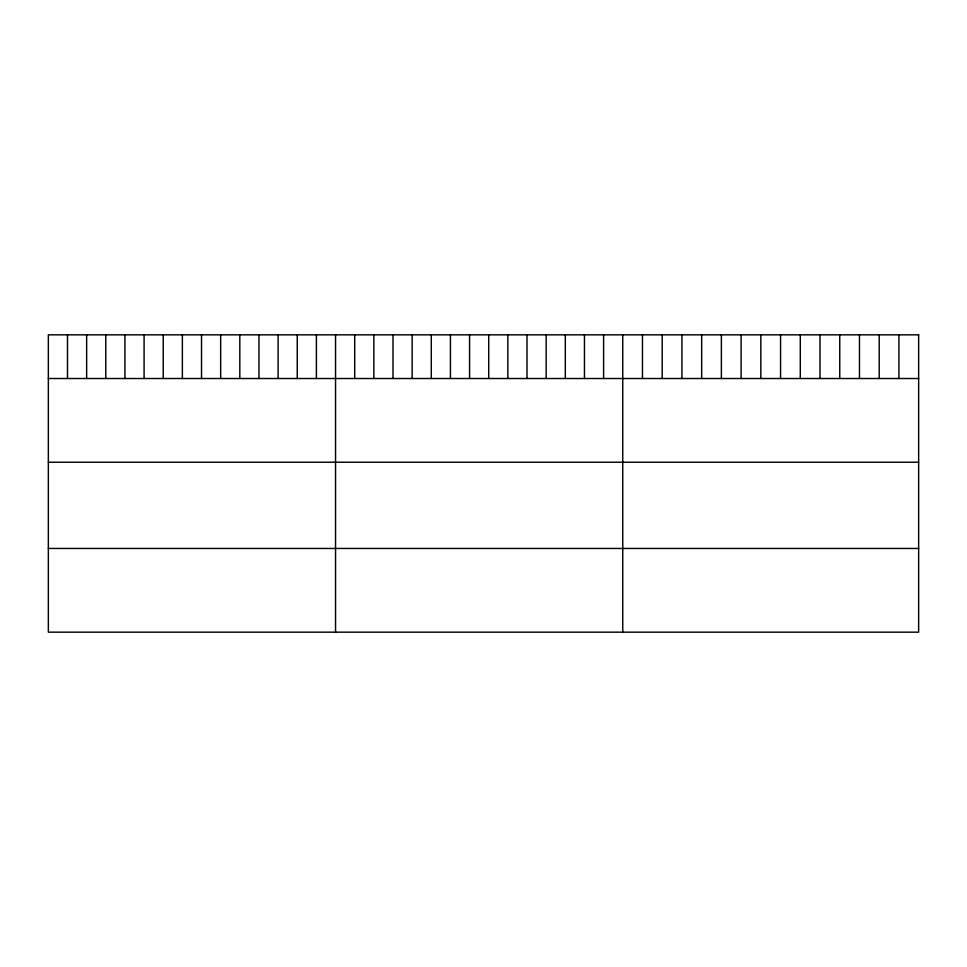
<?xml version="1.0" encoding="UTF-8"?>
<svg xmlns="http://www.w3.org/2000/svg" width="967" height="967" viewBox="0 0 967 967"><rect width="100%" height="100%" fill="white"/><g stroke="black" fill="none" stroke-linecap="round" stroke-linejoin="round"><path stroke-width="1.45" d="M48.35 378.52L918.65 378.52M48.35 462.226L918.65 462.226M48.35 548.458L918.65 548.458M898.923 334.836L898.923 378.52M879.196 334.836L879.196 378.52M859.47 334.836L859.47 378.52M839.743 334.836L839.743 378.52M820.016 334.836L820.016 378.52M800.289 334.836L800.289 378.52M780.562 334.836L780.562 378.52M760.836 334.836L760.836 378.52M741.109 334.836L741.109 378.52M721.382 334.836L721.382 378.52M701.655 334.836L701.655 378.52M681.928 334.836L681.928 378.52M662.202 334.836L662.202 378.52M642.475 334.836L642.475 378.52M622.748 334.836L622.748 632.164M603.601 334.836L603.601 378.52M584.455 334.836L584.455 378.52M565.308 334.836L565.308 378.52M546.162 334.836L546.162 378.52M527.015 334.836L527.015 378.52M507.868 334.836L507.868 378.52M488.722 334.836L488.722 378.52M469.575 334.836L469.575 378.52M450.429 334.836L450.429 378.52M431.282 334.836L431.282 378.52M412.135 334.836L412.135 378.52M392.989 334.836L392.989 378.52M373.842 334.836L373.842 378.52M354.696 334.836L354.696 378.52M335.549 334.836L335.549 632.164M316.402 334.836L316.402 378.52M297.256 334.836L297.256 378.52M278.109 334.836L278.109 378.52M258.963 334.836L258.963 378.52M239.816 334.836L239.816 378.52M220.669 334.836L220.669 378.52M201.523 334.836L201.523 378.52M182.376 334.836L182.376 378.52M163.23 334.836L163.23 378.52M144.083 334.836L144.083 378.52M124.936 334.836L124.936 378.52M105.79 334.836L105.79 378.52M86.643 334.836L86.643 378.52M67.497 334.836L67.497 378.52M918.65 334.836L48.35 334.836L48.35 632.164L918.65 632.164L918.65 334.836"/></g></svg>
